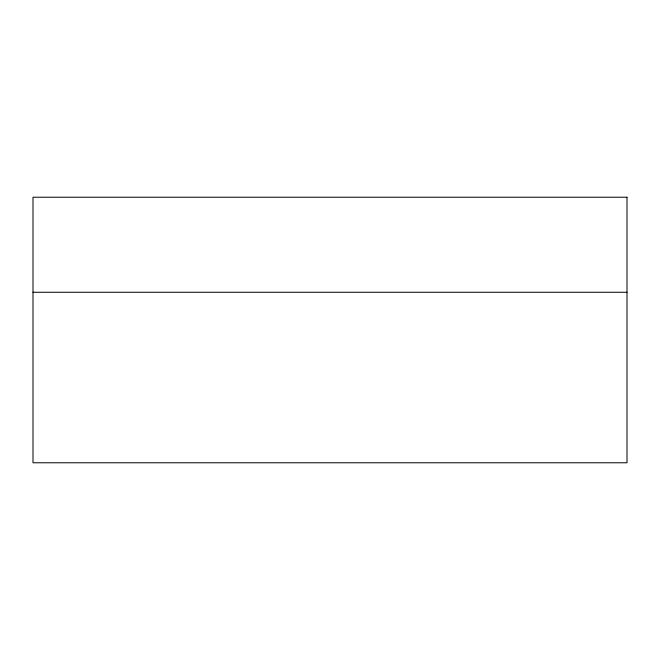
<?xml version="1.0" encoding="UTF-8"?>
<svg xmlns="http://www.w3.org/2000/svg" width="660" height="660" viewBox="0 0 660 660"><rect width="100%" height="100%" fill="white"/><g stroke="black" fill="none" stroke-linecap="round" stroke-linejoin="round"><path stroke-width="0.99" d="M33 292.264L627 292.264M627 197.224L33 197.224L33 462.776L627 462.776L627 197.224"/></g></svg>
